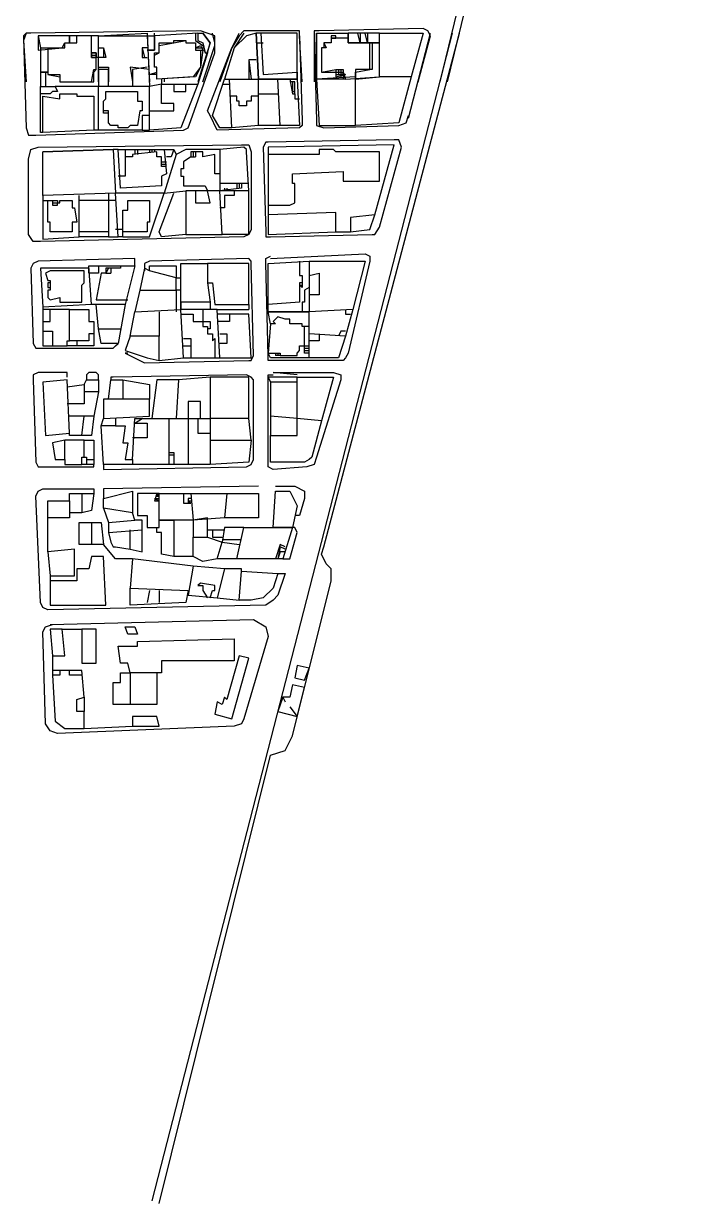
# Model space of a CAD drawing. Extents: x 636135 to 636995, y 811025 to 813508.
# Drawn here: x 636430 to 636700, y 811025 to 811512 of the extents above; entities that cross this region are included whole.
import ezdxf

# ---------------------------------------------------------------- set-up
doc = ezdxf.new("R2010")
doc.units = 0
for name, color, linetype in [('BLOCK', 7, 'CONTINUOUS'), ('BUILD', 3, 'CONTINUOUS'), ('ROADFAC', 4, 'CONTINUOUS')]:
    doc.layers.add(name, color=color, linetype=linetype)

msp = doc.modelspace()

# ---------------------------------------------------------------- linework, layer by layer
at = {"layer": 'BLOCK'}
for points in [[(636433, 811508), (636431, 811508), (636430, 811505)], [(636431, 811508), (636430, 811507), (636430, 811506)], [(636503, 811509), (636433, 811508)], [(636509, 811503), (636509, 811507), (636503, 811509)], [(636544, 811469), (636510, 811468), (636507, 811474), (636506, 811476), (636516, 811502), (636519, 811508)], [(636509, 811500), (636509, 811504), (636508, 811508)], [(636523, 811509), (636521, 811509), (636519, 811507)], [(636541, 811509), (636523, 811509)], [(636544, 811507), (636544, 811509), (636541, 811509)], [(636552, 811509), (636550, 811509), (636550, 811508)], [(636550, 811508), (636550, 811488)], [(636595, 811510), (636552, 811509)], [(636589, 811473), (636598, 811508)], [(636598, 811507), (636597, 811509), (636595, 811510)], [(636430, 811506), (636431, 811469)], [(636430, 811505), (636431, 811488)], [(636504, 811488), (636509, 811503)], [(636519, 811507), (636516, 811502), (636511, 811488)], [(636545, 811488), (636544, 811507)], [(636544, 811507), (636545, 811472)], [(636550, 811507), (636551, 811472)], [(636593, 811488), (636598, 811507)], [(636499, 811472), (636509, 811500)], [(636585, 811470), (636588, 811471), (636589, 811474)], [(636431, 811469), (636432, 811466), (636435, 811466)], [(636496, 811468), (636498, 811469), (636499, 811472)], [(636545, 811472), (636545, 811470), (636544, 811469)], [(636551, 811472), (636551, 811470), (636554, 811469)], [(636554, 811469), (636585, 811470)], [(636435, 811466), (636496, 811468)], [(636583, 811464), (636531, 811463)], [(636586, 811461), (636585, 811464), (636583, 811464)], [(636432, 811456), (636433, 811460), (636436, 811461)], [(636436, 811461), (636520, 811462)], [(636520, 811462), (636523, 811462), (636524, 811459)], [(636524, 811459), (636524, 811427)], [(636531, 811463), (636530, 811463), (636529, 811461)], [(636529, 811461), (636530, 811426)], [(636577, 811428), (636586, 811461)], [(636432, 811425), (636432, 811456)], [(636437, 811422), (636434, 811422), (636432, 811425)], [(636524, 811427), (636523, 811425), (636521, 811424)], [(636530, 811426), (636530, 811424), (636532, 811424)], [(636532, 811424), (636574, 811425)], [(636574, 811425), (636575, 811425), (636577, 811428)], [(636521, 811424), (636437, 811422)], [(636530, 811413), (636530, 811415), (636532, 811416)], [(636532, 811415), (636571, 811417)], [(636571, 811417), (636573, 811416), (636573, 811414)], [(636436, 811414), (636434, 811413), (636433, 811411)], [(636433, 811411), (636434, 811380)], [(636476, 811412), (636476, 811415), (636436, 811414)], [(636482, 811414), (636480, 811413), (636480, 811410)], [(636523, 811415), (636482, 811414)], [(636524, 811413), (636524, 811414), (636523, 811415)], [(636525, 811375), (636524, 811413)], [(636531, 811375), (636530, 811413)], [(636573, 811414), (636564, 811376)], [(636434, 811380), (636435, 811378), (636437, 811378)], [(636437, 811378), (636467, 811378)], [(636467, 811378), (636468, 811379), (636469, 811380)], [(636473, 811376), (636472, 811376), (636480, 811372), (636523, 811373)], [(636523, 811373), (636524, 811373), (636525, 811375)], [(636532, 811373), (636531, 811373), (636531, 811375)], [(636562, 811373), (636532, 811373)], [(636564, 811376), (636563, 811374), (636562, 811373)], [(636436, 811368), (636434, 811367), (636434, 811365)], [(636447, 811368), (636436, 811368)], [(636448, 811366), (636448, 811368), (636447, 811368)], [(636457, 811368), (636456, 811367), (636456, 811366)], [(636460, 811368), (636457, 811368)], [(636461, 811366), (636461, 811367), (636460, 811368)], [(636522, 811367), (636467, 811366)], [(636525, 811365), (636524, 811366), (636522, 811367)], [(636531, 811365), (636531, 811367), (636533, 811367)], [(636543, 811367), (636533, 811368), (636558, 811368)], [(636558, 811368), (636561, 811367), (636561, 811365)], [(636434, 811365), (636435, 811331)], [(636456, 811366), (636456, 811365)], [(636461, 811365), (636461, 811366)], [(636467, 811366), (636466, 811366), (636466, 811365)], [(636525, 811332), (636525, 811365)], [(636531, 811331), (636531, 811365)], [(636561, 811365), (636551, 811333)], [(636551, 811333), (636550, 811330), (636547, 811329)], [(636435, 811331), (636436, 811329), (636438, 811329)], [(636438, 811329), (636459, 811329), (636459, 811330)], [(636463, 811330), (636463, 811328), (636522, 811329)], [(636522, 811329), (636524, 811330), (636525, 811332)], [(636533, 811328), (636531, 811329), (636531, 811331)], [(636547, 811329), (636533, 811328)], [(636435, 811317), (636436, 811319), (636438, 811320)], [(636438, 811320), (636457, 811320)], [(636457, 811320), (636459, 811320), (636459, 811318)], [(636527, 811321), (636463, 811320), (636463, 811316)], [(636534, 811321), (636542, 811321)], [(636542, 811321), (636546, 811319), (636546, 811316)], [(636437, 811273), (636435, 811317)], [(636546, 811316), (636544, 811309), (636542, 811309)], [(636543, 811302), (636542, 811304), (636541, 811304)], [(636537, 811291), (636540, 811291), (636543, 811302)], [(636535, 811285), (636538, 811285), (636535, 811276)], [(636535, 811276), (636533, 811274), (636530, 811272)], [(636440, 811270), (636438, 811271), (636437, 811273)], [(636530, 811272), (636440, 811270)], [(636441, 811264), (636525, 811266)], [(636525, 811266), (636530, 811263), (636531, 811259)], [(636438, 811261), (636439, 811263), (636442, 811264)], [(636439, 811223), (636438, 811261)], [(636531, 811259), (636521, 811225)], [(636444, 811219), (636441, 811220), (636439, 811223)], [(636517, 811222), (636444, 811219)], [(636521, 811225), (636520, 811223), (636517, 811222)]]:
    msp.add_lwpolyline(points, dxfattribs=at)
at = {"layer": 'BUILD'}
for points in [[(636461, 811507), (636481, 811508), (636482, 811486), (636465, 811486), (636465, 811493), (636461, 811493)], [(636481, 811501), (636484, 811501), (636484, 811508)], [(636502, 811508), (636484, 811507)], [(636501, 811508), (636501, 811505)], [(636502, 811508), (636504, 811508), (636507, 811504), (636502, 811488)], [(636502, 811508), (636502, 811505)], [(636505, 811500), (636506, 811500), (636507, 811504), (636504, 811508)], [(636526, 811508), (636522, 811507), (636517, 811502), (636513, 811489), (636527, 811489)], [(636521, 811508), (636517, 811502), (636513, 811489), (636527, 811489), (636526, 811508)], [(636543, 811508), (636526, 811508), (636527, 811489), (636543, 811489), (636543, 811508)], [(636528, 811508), (636529, 811491), (636543, 811492)], [(636528, 811508), (636529, 811491), (636543, 811492), (636543, 811508)], [(636551, 811489), (636551, 811508), (636564, 811508)], [(636551, 811508), (636551, 811489)], [(636577, 811508), (636564, 811508), (636564, 811504), (636577, 811504)], [(636577, 811504), (636564, 811504), (636564, 811508)], [(636569, 811504), (636568, 811508)], [(636569, 811508), (636569, 811504)], [(636572, 811504), (636571, 811508)], [(636572, 811508), (636572, 811504)], [(636577, 811508), (636595, 811508), (636590, 811490), (636577, 811490), (636577, 811508)], [(636595, 811508), (636590, 811490), (636577, 811490), (636577, 811508)], [(636461, 811507), (636436, 811507), (636437, 811502), (636447, 811502), (636447, 811504), (636452, 811504), (636452, 811507)], [(636461, 811507), (636436, 811507), (636436, 811501), (636446, 811502), (636447, 811504), (636452, 811504), (636452, 811507)], [(636440, 811502), (636440, 811491), (636445, 811490), (636445, 811488), (636458, 811488), (636459, 811493), (636460, 811493), (636460, 811498), (636458, 811498), (636458, 811507)], [(636440, 811502), (636440, 811491), (636445, 811491), (636445, 811488), (636459, 811488), (636459, 811492), (636460, 811493), (636460, 811500), (636458, 811500), (636458, 811507)], [(636449, 811507), (636449, 811504)], [(636449, 811504), (636449, 811507)], [(636461, 811488), (636461, 811507), (636481, 811507), (636482, 811488)], [(636461, 811502), (636461, 811507)], [(636481, 811507), (636484, 811507), (636484, 811501), (636481, 811501)], [(636486, 811503), (636492, 811504), (636492, 811504), (636497, 811505), (636497, 811504), (636501, 811504), (636501, 811501), (636504, 811501), (636503, 811494), (636500, 811490), (636485, 811489), (636485, 811494), (636484, 811494), (636484, 811500), (636486, 811500), (636486, 811503)], [(636485, 811489), (636485, 811494), (636484, 811494), (636484, 811499), (636486, 811500), (636486, 811504), (636492, 811504), (636492, 811505), (636497, 811505), (636497, 811504), (636501, 811504), (636501, 811501), (636503, 811501), (636503, 811494), (636501, 811490), (636485, 811489)], [(636501, 811505), (636504, 811503), (636505, 811500)], [(636501, 811502), (636503, 811503), (636504, 811501)], [(636502, 811505), (636504, 811504), (636505, 811500)], [(636526, 811504), (636529, 811504)], [(636564, 811506), (636559, 811506), (636559, 811507), (636557, 811507), (636557, 811504), (636554, 811504), (636554, 811502), (636553, 811502), (636553, 811492), (636559, 811493), (636559, 811491), (636562, 811491), (636562, 811489)], [(636564, 811506), (636557, 811506), (636557, 811504), (636554, 811504), (636555, 811502), (636553, 811502), (636553, 811492), (636562, 811492), (636563, 811489), (636577, 811490)], [(636559, 811506), (636559, 811507), (636557, 811507), (636557, 811506)], [(636557, 811506), (636559, 811506)], [(636574, 811504), (636574, 811493), (636567, 811493), (636567, 811489)], [(636567, 811489), (636567, 811492), (636573, 811493), (636573, 811504)], [(636437, 811502), (636437, 811492)], [(636458, 811500), (636460, 811500), (636460, 811498)], [(636458, 811500), (636458, 811498)], [(636458, 811499), (636460, 811499)], [(636458, 811499), (636460, 811499)], [(636458, 811498), (636460, 811498)], [(636461, 811502), (636463, 811502), (636463, 811498), (636461, 811498), (636460, 811498)], [(636461, 811502), (636463, 811502), (636464, 811498), (636461, 811498)], [(636461, 811498), (636461, 811502)], [(636461, 811493), (636461, 811498)], [(636481, 811502), (636479, 811502), (636480, 811498), (636481, 811498)], [(636481, 811502), (636479, 811502), (636479, 811498), (636481, 811498)], [(636501, 811502), (636504, 811502)], [(636506, 811500), (636502, 811487)], [(636505, 811500), (636506, 811500)], [(636461, 811494), (636465, 811494), (636465, 811488)], [(636461, 811493), (636461, 811486)], [(636482, 811493), (636474, 811494), (636475, 811488)], [(636481, 811494), (636475, 811493), (636475, 811486)], [(636526, 811497), (636523, 811497), (636524, 811489)], [(636526, 811497), (636523, 811497), (636523, 811489)], [(636559, 811493), (636562, 811493)], [(636560, 811493), (636560, 811491)], [(636561, 811493), (636561, 811491)], [(636562, 811493), (636562, 811491)], [(636437, 811492), (636440, 811492)], [(636437, 811492), (636437, 811488)], [(636440, 811492), (636437, 811492)], [(636437, 811492), (636437, 811486)], [(636439, 811492), (636439, 811488)], [(636439, 811492), (636439, 811486)], [(636482, 811491), (636485, 811492)], [(636485, 811491), (636482, 811491)], [(636487, 811489), (636487, 811487)], [(636488, 811489), (636488, 811488)], [(636516, 811469), (636511, 811469), (636508, 811474), (636513, 811489)], [(636527, 811470), (636516, 811469), (636515, 811489)], [(636543, 811492), (636543, 811489), (636527, 811489)], [(636536, 811470), (636527, 811470), (636527, 811489)], [(636543, 811489), (636544, 811470), (636536, 811470), (636535, 811489)], [(636540, 811489), (636541, 811483), (636542, 811483), (636542, 811481), (636544, 811481)], [(636567, 811490), (636551, 811489), (636552, 811470), (636567, 811470)], [(636563, 811489), (636551, 811489)], [(636559, 811492), (636559, 811490), (636563, 811491)], [(636561, 811492), (636563, 811491)], [(636561, 811492), (636561, 811490)], [(636562, 811489), (636562, 811489)], [(636567, 811489), (636577, 811490)], [(636590, 811490), (636585, 811471), (636567, 811470), (636567, 811490)], [(636443, 811486), (636444, 811484), (636442, 811484), (636441, 811483), (636437, 811483), (636437, 811486)], [(636437, 811486), (636439, 811486)], [(636439, 811486), (636443, 811486)], [(636461, 811486), (636443, 811486)], [(636479, 811468), (636461, 811468), (636461, 811486)], [(636465, 811486), (636461, 811486)], [(636465, 811471), (636465, 811476), (636463, 811476), (636463, 811480), (636464, 811481), (636464, 811484), (636477, 811484)], [(636477, 811484), (636477, 811480), (636479, 811480), (636479, 811476), (636478, 811476), (636477, 811470), (636474, 811470), (636473, 811469), (636469, 811469), (636469, 811470), (636466, 811470)], [(636487, 811487), (636502, 811487), (636495, 811469), (636482, 811468), (636482, 811476), (636492, 811476), (636492, 811479), (636487, 811479), (636487, 811487)], [(636487, 811487), (636482, 811486)], [(636482, 811476), (636482, 811486)], [(636492, 811487), (636492, 811484), (636497, 811484), (636497, 811487)], [(636512, 811487), (636515, 811487)], [(636542, 811483), (636542, 811488), (636540, 811488)], [(636541, 811488), (636541, 811484)], [(636541, 811484), (636542, 811484)], [(636437, 811467), (636437, 811483)], [(636438, 811467), (636438, 811482), (636445, 811481), (636445, 811483), (636452, 811483), (636452, 811482), (636459, 811482), (636459, 811468), (636438, 811467)], [(636527, 811482), (636524, 811482), (636524, 811480), (636522, 811480), (636522, 811478), (636519, 811478), (636519, 811480), (636518, 811480), (636518, 811482), (636515, 811482)], [(636527, 811483), (636535, 811483)], [(636463, 811475), (636463, 811476)], [(636465, 811475), (636463, 811475)], [(636465, 811475), (636463, 811475)], [(636482, 811474), (636479, 811474)], [(636479, 811474), (636479, 811468)], [(636466, 811470), (636466, 811470), (636465, 811471)], [(636438, 811467), (636437, 811467)], [(636461, 811468), (636459, 811468)], [(636479, 811468), (636482, 811468)], [(636467, 811460), (636438, 811459), (636467, 811460), (636468, 811442), (636438, 811441), (636438, 811459)], [(636469, 811460), (636467, 811460)], [(636488, 811460), (636489, 811450), (636487, 811449), (636487, 811445), (636470, 811444), (636469, 811460), (636488, 811460)], [(636472, 811460), (636472, 811449), (636469, 811449)], [(636489, 811453), (636487, 811453), (636487, 811457), (636485, 811457), (636485, 811459), (636475, 811458), (636475, 811457), (636472, 811457)], [(636476, 811460), (636476, 811458)], [(636476, 811460), (636476, 811458)], [(636477, 811460), (636477, 811458)], [(636482, 811460), (636482, 811459)], [(636483, 811460), (636483, 811459)], [(636484, 811460), (636484, 811459)], [(636488, 811460), (636492, 811460), (636491, 811457), (636489, 811457)], [(636511, 811460), (636497, 811460), (636493, 811458), (636488, 811442)], [(636492, 811460), (636493, 811458)], [(636511, 811450), (636509, 811450), (636509, 811458), (636504, 811457), (636504, 811459), (636499, 811459), (636499, 811457), (636496, 811455), (636496, 811452), (636495, 811452), (636495, 811449), (636496, 811449), (636496, 811445), (636505, 811445), (636506, 811443)], [(636499, 811459), (636499, 811457)], [(636500, 811459), (636500, 811457)], [(636501, 811459), (636501, 811457)], [(636521, 811461), (636511, 811460), (636511, 811443)], [(636522, 811459), (636522, 811460), (636521, 811461)], [(636523, 811443), (636522, 811459)], [(636575, 811433), (636583, 811462), (636531, 811461), (636531, 811458)], [(636542, 811438), (636542, 811446), (636541, 811446), (636541, 811450), (636562, 811451), (636562, 811447), (636577, 811447), (636577, 811459), (636559, 811459), (636558, 811460), (636552, 811460), (636552, 811458), (636531, 811458)], [(636487, 811455), (636489, 811455)], [(636487, 811455), (636489, 811455)], [(636499, 811457), (636501, 811457)], [(636531, 811458), (636531, 811437), (636537, 811437)], [(636487, 811454), (636489, 811454)], [(636523, 811446), (636511, 811446)], [(636518, 811446), (636518, 811444)], [(636519, 811446), (636519, 811444)], [(636520, 811446), (636520, 811444)], [(636438, 811441), (636438, 811423), (636453, 811424), (636453, 811441)], [(636465, 811424), (636469, 811424), (636468, 811442)], [(636465, 811442), (636465, 811424)], [(636471, 811424), (636482, 811424), (636488, 811442), (636468, 811442)], [(636488, 811442), (636497, 811443), (636497, 811425), (636487, 811424), (636486, 811426), (636492, 811442)], [(636497, 811425), (636512, 811425), (636511, 811443), (636497, 811443)], [(636501, 811443), (636501, 811438), (636507, 811438), (636506, 811443)], [(636520, 811444), (636511, 811443)], [(636523, 811425), (636523, 811443), (636511, 811443)], [(636517, 811443), (636517, 811441), (636513, 811441), (636513, 811436), (636511, 811436)], [(636513, 811444), (636513, 811443)], [(636514, 811444), (636514, 811443)], [(636438, 811439), (636444, 811439), (636444, 811438), (636445, 811438), (636445, 811439), (636450, 811439), (636450, 811436), (636451, 811436), (636452, 811430), (636450, 811430), (636450, 811426), (636441, 811426), (636441, 811430), (636440, 811430), (636440, 811439)], [(636442, 811439), (636444, 811439)], [(636442, 811439), (636442, 811437)], [(636442, 811438), (636444, 811438)], [(636442, 811437), (636444, 811437)], [(636444, 811437), (636444, 811438)], [(636468, 811439), (636453, 811439)], [(636471, 811424), (636471, 811435), (636473, 811435), (636473, 811439), (636482, 811439), (636482, 811430), (636481, 811430), (636481, 811426), (636471, 811426)], [(636531, 811437), (636531, 811425), (636559, 811426), (636559, 811434), (636531, 811433)], [(636537, 811437), (636540, 811437), (636542, 811438)], [(636575, 811433), (636565, 811432), (636565, 811426), (636573, 811427), (636575, 811433)], [(636465, 811426), (636453, 811426)], [(636471, 811427), (636468, 811427)], [(636523, 811425), (636512, 811425)], [(636559, 811426), (636565, 811426)], [(636465, 811424), (636453, 811424)], [(636471, 811424), (636469, 811424)], [(636457, 811411), (636437, 811411), (636438, 811395)], [(636457, 811412), (636476, 811412), (636472, 811396), (636458, 811396), (636457, 811412)], [(636458, 811412), (636461, 811412), (636461, 811409), (636457, 811409), (636457, 811411)], [(636470, 811412), (636470, 811411), (636464, 811411), (636464, 811409), (636462, 811409), (636460, 811398), (636473, 811398)], [(636465, 811411), (636464, 811409)], [(636466, 811411), (636466, 811409)], [(636482, 811410), (636480, 811411), (636478, 811402), (636493, 811402), (636493, 811407)], [(636482, 811410), (636482, 811412), (636493, 811412), (636493, 811407), (636482, 811410)], [(636506, 811405), (636507, 811397), (636495, 811397), (636495, 811413), (636506, 811413)], [(636523, 811396), (636523, 811413), (636506, 811413), (636506, 811405), (636508, 811405), (636509, 811396), (636523, 811396)], [(636531, 811413), (636548, 811414), (636548, 811393), (636531, 811393), (636531, 811413)], [(636544, 811414), (636544, 811408), (636545, 811408), (636545, 811405), (636544, 811405), (636544, 811397), (636531, 811396)], [(636548, 811414), (636571, 811414), (636566, 811394), (636548, 811393)], [(636454, 811397), (636454, 811404), (636455, 811405), (636455, 811410), (636441, 811410), (636439, 811409), (636440, 811406), (636441, 811406), (636441, 811402), (636440, 811402), (636440, 811399), (636441, 811398), (636445, 811399), (636445, 811397), (636454, 811397)], [(636464, 811409), (636466, 811409)], [(636493, 811407), (636495, 811407)], [(636548, 811408), (636552, 811409), (636552, 811400), (636548, 811400)], [(636441, 811405), (636440, 811405), (636440, 811403), (636441, 811403)], [(636478, 811402), (636476, 811393), (636495, 811394), (636495, 811402), (636493, 811402), (636493, 811393)], [(636545, 811403), (636544, 811404)], [(636544, 811404), (636545, 811404)], [(636545, 811405), (636545, 811403)], [(636548, 811403), (636546, 811402), (636546, 811397), (636545, 811397), (636545, 811393)], [(636458, 811396), (636438, 811395)], [(636472, 811396), (636469, 811380), (636462, 811380), (636461, 811386), (636461, 811386), (636460, 811396)], [(636495, 811397), (636495, 811394)], [(636507, 811397), (636507, 811394)], [(636523, 811396), (636523, 811394)], [(636438, 811395), (636438, 811394)], [(636449, 811394), (636438, 811394), (636438, 811379), (636448, 811379)], [(636438, 811389), (636441, 811389), (636441, 811394)], [(636449, 811394), (636457, 811394), (636457, 811389), (636459, 811389), (636459, 811384), (636457, 811384), (636457, 811381), (636449, 811381), (636449, 811394)], [(636486, 811393), (636486, 811383), (636474, 811383), (636476, 811393)], [(636486, 811373), (636496, 811374), (636495, 811394)], [(636496, 811374), (636511, 811374), (636510, 811394), (636495, 811394)], [(636495, 811392), (636500, 811392), (636500, 811389), (636507, 811389), (636507, 811386), (636506, 811386)], [(636504, 811394), (636504, 811387), (636506, 811387), (636506, 811384), (636508, 811384), (636508, 811381), (636509, 811382), (636509, 811374)], [(636510, 811394), (636523, 811394)], [(636511, 811374), (636524, 811374), (636523, 811392), (636510, 811392)], [(636515, 811392), (636515, 811389), (636510, 811389)], [(636532, 811388), (636531, 811393)], [(636531, 811393), (636548, 811393)], [(636538, 811390), (636535, 811391), (636533, 811389)], [(636566, 811394), (636563, 811383), (636548, 811384), (636548, 811393)], [(636563, 811394), (636563, 811392), (636565, 811392)], [(636461, 811386), (636470, 811386)], [(636533, 811389), (636534, 811388), (636532, 811388), (636531, 811376), (636536, 811376), (636536, 811375), (636543, 811375)], [(636548, 811387), (636545, 811387), (636545, 811388), (636540, 811388), (636540, 811390), (636538, 811390)], [(636548, 811376), (636546, 811376), (636546, 811387)], [(636438, 811385), (636442, 811385), (636442, 811379)], [(636459, 811384), (636459, 811379), (636448, 811379), (636448, 811381), (636449, 811381)], [(636452, 811381), (636452, 811379)], [(636474, 811383), (636472, 811377), (636481, 811374), (636486, 811373), (636486, 811383)], [(636496, 811382), (636499, 811382), (636499, 811374)], [(636511, 811384), (636514, 811384), (636514, 811380), (636511, 811380)], [(636563, 811383), (636560, 811374), (636548, 811374), (636548, 811384)], [(636552, 811384), (636552, 811381), (636548, 811381)], [(636563, 811385), (636561, 811385), (636560, 811383)], [(636496, 811379), (636499, 811379)], [(636543, 811375), (636543, 811376), (636544, 811377)], [(636544, 811377), (636544, 811379), (636548, 811379)], [(636546, 811378), (636548, 811378)], [(636546, 811377), (636548, 811377)], [(636532, 811374), (636531, 811376)], [(636548, 811374), (636532, 811374)], [(636534, 811376), (636534, 811375)], [(636536, 811375), (636534, 811375)], [(636535, 811376), (636535, 811375)], [(636448, 811365), (636438, 811364), (636439, 811342), (636449, 811343), (636448, 811365)], [(636448, 811362), (636455, 811363), (636455, 811355), (636448, 811355)], [(636455, 811363), (636456, 811365), (636461, 811365), (636461, 811360), (636455, 811360)], [(636466, 811365), (636471, 811365), (636471, 811357), (636465, 811357), (636466, 811365)], [(636471, 811365), (636482, 811363), (636482, 811357), (636471, 811357)], [(636494, 811365), (636485, 811365), (636483, 811349)], [(636507, 811366), (636494, 811365), (636493, 811349)], [(636523, 811349), (636523, 811366), (636507, 811366), (636507, 811349)], [(636543, 811366), (636531, 811366), (636532, 811364)], [(636543, 811364), (636532, 811364), (636532, 811350)], [(636543, 811366), (636558, 811366), (636553, 811348), (636543, 811349), (636543, 811366)], [(636461, 811360), (636459, 811350), (636449, 811350)], [(636465, 811357), (636463, 811357), (636463, 811349), (636482, 811350), (636482, 811357)], [(636503, 811349), (636503, 811356), (636498, 811356), (636498, 811349)], [(636459, 811350), (636458, 811342), (636454, 811342), (636455, 811350)], [(636468, 811349), (636468, 811346), (636462, 811346), (636463, 811349)], [(636475, 811332), (636476, 811349), (636490, 811349), (636490, 811330), (636475, 811330)], [(636476, 811347), (636481, 811347), (636481, 811341), (636475, 811341)], [(636476, 811347), (636479, 811349)], [(636490, 811349), (636498, 811349), (636498, 811330), (636490, 811330)], [(636498, 811349), (636507, 811349), (636507, 811330), (636498, 811330)], [(636502, 811349), (636502, 811343), (636507, 811343)], [(636524, 811340), (636523, 811349), (636507, 811349)], [(636543, 811349), (636532, 811350), (636532, 811342)], [(636546, 811331), (636532, 811331), (636532, 811342), (636543, 811342), (636543, 811349)], [(636553, 811348), (636549, 811333)], [(636454, 811342), (636449, 811342), (636449, 811343)], [(636468, 811346), (636472, 811346), (636471, 811339), (636473, 811339), (636472, 811332), (636475, 811332), (636475, 811330), (636463, 811330), (636462, 811346)], [(636447, 811340), (636442, 811339), (636443, 811332), (636447, 811332), (636447, 811340)], [(636447, 811332), (636447, 811330), (636454, 811330), (636454, 811333), (636455, 811333), (636455, 811340), (636447, 811340)], [(636455, 811340), (636459, 811340), (636459, 811330), (636454, 811330)], [(636507, 811340), (636524, 811340), (636523, 811331), (636507, 811330)], [(636455, 811333), (636456, 811333), (636456, 811330)], [(636490, 811335), (636492, 811335), (636492, 811330)], [(636490, 811335), (636492, 811335)], [(636490, 811334), (636492, 811334)], [(636549, 811333), (636548, 811332), (636546, 811331)], [(636456, 811332), (636459, 811332)], [(636449, 811315), (636449, 811318), (636454, 811318), (636454, 811310), (636449, 811310)], [(636454, 811318), (636459, 811318), (636458, 811311), (636454, 811310)], [(636463, 811316), (636475, 811319), (636475, 811310), (636463, 811312), (636463, 811316)], [(636486, 811304), (636486, 811318), (636477, 811318), (636477, 811309), (636481, 811309), (636481, 811304), (636485, 811304)], [(636485, 811318), (636484, 811315), (636486, 811315)], [(636485, 811317), (636486, 811318)], [(636486, 811318), (636499, 811318), (636500, 811307), (636486, 811307)], [(636496, 811318), (636496, 811314), (636499, 811314)], [(636499, 811318), (636514, 811318), (636513, 811308), (636500, 811307)], [(636514, 811318), (636527, 811318), (636527, 811308), (636513, 811308)], [(636534, 811319), (636540, 811319), (636543, 811313), (636541, 811304), (636533, 811304), (636534, 811319)], [(636440, 811315), (636449, 811315), (636449, 811308), (636440, 811308), (636440, 811315)], [(636484, 811316), (636486, 811316)], [(636484, 811316), (636486, 811315)], [(636485, 811317), (636486, 811317)], [(636499, 811316), (636498, 811316), (636498, 811314)], [(636498, 811315), (636499, 811315)], [(636498, 811315), (636499, 811314)], [(636440, 811294), (636440, 811308)], [(636463, 811312), (636465, 811306), (636476, 811307), (636475, 811310), (636475, 811310)], [(636506, 811308), (636500, 811307), (636500, 811300)], [(636506, 811300), (636506, 811308)], [(636453, 811306), (636458, 811306), (636458, 811297), (636453, 811297), (636453, 811306)], [(636458, 811306), (636462, 811306), (636463, 811297), (636458, 811297)], [(636465, 811306), (636465, 811302), (636479, 811303), (636479, 811307), (636476, 811307)], [(636487, 811293), (636487, 811302), (636485, 811302), (636485, 811304), (636486, 811304), (636486, 811307), (636492, 811307), (636492, 811292), (636487, 811293)], [(636521, 811304), (636513, 811304), (636512, 811298), (636519, 811297)], [(636541, 811304), (636537, 811291), (636518, 811291), (636521, 811304), (636541, 811304)], [(636465, 811302), (636466, 811298)], [(636468, 811296), (636474, 811295), (636474, 811303)], [(636474, 811295), (636479, 811294), (636479, 811303)], [(636510, 811291), (636504, 811290), (636500, 811292), (636500, 811300), (636506, 811300), (636512, 811298)], [(636506, 811303), (636513, 811303)], [(636508, 811303), (636508, 811300)], [(636508, 811300), (636512, 811300)], [(636512, 811299), (636520, 811299)], [(636441, 811284), (636451, 811284), (636451, 811295), (636440, 811294), (636441, 811284)], [(636475, 811291), (636468, 811291), (636463, 811297)], [(636466, 811298), (636467, 811296), (636468, 811296)], [(636518, 811291), (636510, 811291), (636512, 811298)], [(636538, 811296), (636536, 811297), (636534, 811291)], [(636538, 811295), (636536, 811296), (636535, 811291)], [(636538, 811294), (636536, 811294), (636535, 811291)], [(636441, 811284), (636441, 811272), (636464, 811272), (636463, 811292), (636458, 811292), (636457, 811287), (636452, 811287), (636452, 811282), (636441, 811282)], [(636500, 811288), (636475, 811291), (636474, 811279), (636498, 811278), (636497, 811273), (636474, 811272), (636474, 811279)], [(636500, 811292), (636492, 811292)], [(636513, 811287), (636500, 811288), (636498, 811276), (636510, 811275)], [(636520, 811286), (636520, 811287), (636513, 811287), (636510, 811275), (636519, 811274)], [(636524, 811274), (636519, 811274), (636520, 811286)], [(636520, 811286), (636535, 811285), (636533, 811279)], [(636507, 811275), (636508, 811278), (636509, 811278), (636509, 811280), (636503, 811281), (636502, 811280), (636504, 811280), (636504, 811278), (636506, 811275)], [(636533, 811279), (636529, 811275), (636524, 811274)], [(636482, 811278), (636481, 811273)], [(636486, 811278), (636486, 811273)], [(636446, 811262), (636441, 811262), (636442, 811251), (636447, 811251), (636446, 811262)], [(636446, 811262), (636454, 811262)], [(636460, 811262), (636454, 811262), (636454, 811248), (636460, 811248), (636460, 811262)], [(636476, 811263), (636477, 811260), (636473, 811260), (636472, 811263), (636476, 811263)], [(636485, 811244), (636485, 811231), (636467, 811231), (636467, 811240), (636470, 811240), (636470, 811244), (636474, 811244), (636473, 811248), (636470, 811248), (636469, 811255), (636477, 811255), (636477, 811257), (636517, 811258), (636517, 811249), (636487, 811249), (636487, 811244), (636474, 811244), (636474, 811231)], [(636442, 811251), (636442, 811245)], [(636519, 811251), (636514, 811233), (636513, 811234), (636512, 811231), (636510, 811232), (636509, 811227), (636516, 811225), (636523, 811250), (636519, 811251)], [(636454, 811243), (636449, 811243), (636449, 811245), (636445, 811245), (636445, 811243), (636442, 811243), (636443, 811224), (636447, 811221), (636455, 811221), (636455, 811228), (636452, 811228), (636452, 811233), (636455, 811234), (636454, 811245), (636449, 811245)], [(636445, 811245), (636442, 811245)], [(636442, 811245), (636442, 811243)], [(636548, 811246), (636543, 811247), (636542, 811242), (636546, 811241), (636548, 811246)], [(636546, 811238), (636541, 811239), (636540, 811234), (636537, 811234), (636538, 811232)], [(636540, 811230), (636543, 811226), (636546, 811238)], [(636455, 811234), (636455, 811228)], [(636537, 811234), (636535, 811228)], [(636485, 811226), (636475, 811226), (636475, 811222), (636486, 811222), (636485, 811226)], [(636535, 811228), (636543, 811226)], [(636455, 811221), (636475, 811222)], [(636486, 811025), (636532, 811210)]]:
    msp.add_lwpolyline(points, dxfattribs=at)
at = {"layer": 'ROADFAC'}
for points in [[(636602, 811488), (636697, 811879)], [(636605, 811488), (636700, 811877)], [(636607, 811508), (636483, 811026)], [(636554, 811296), (636610, 811508)], [(636557, 811282), (636557, 811287), (636555, 811289), (636553, 811293), (636554, 811296)], [(636541, 811218), (636557, 811282)], [(636532, 811210), (636538, 811212), (636541, 811218)]]:
    msp.add_lwpolyline(points, dxfattribs=at)

doc.saveas('drawing.dxf')
